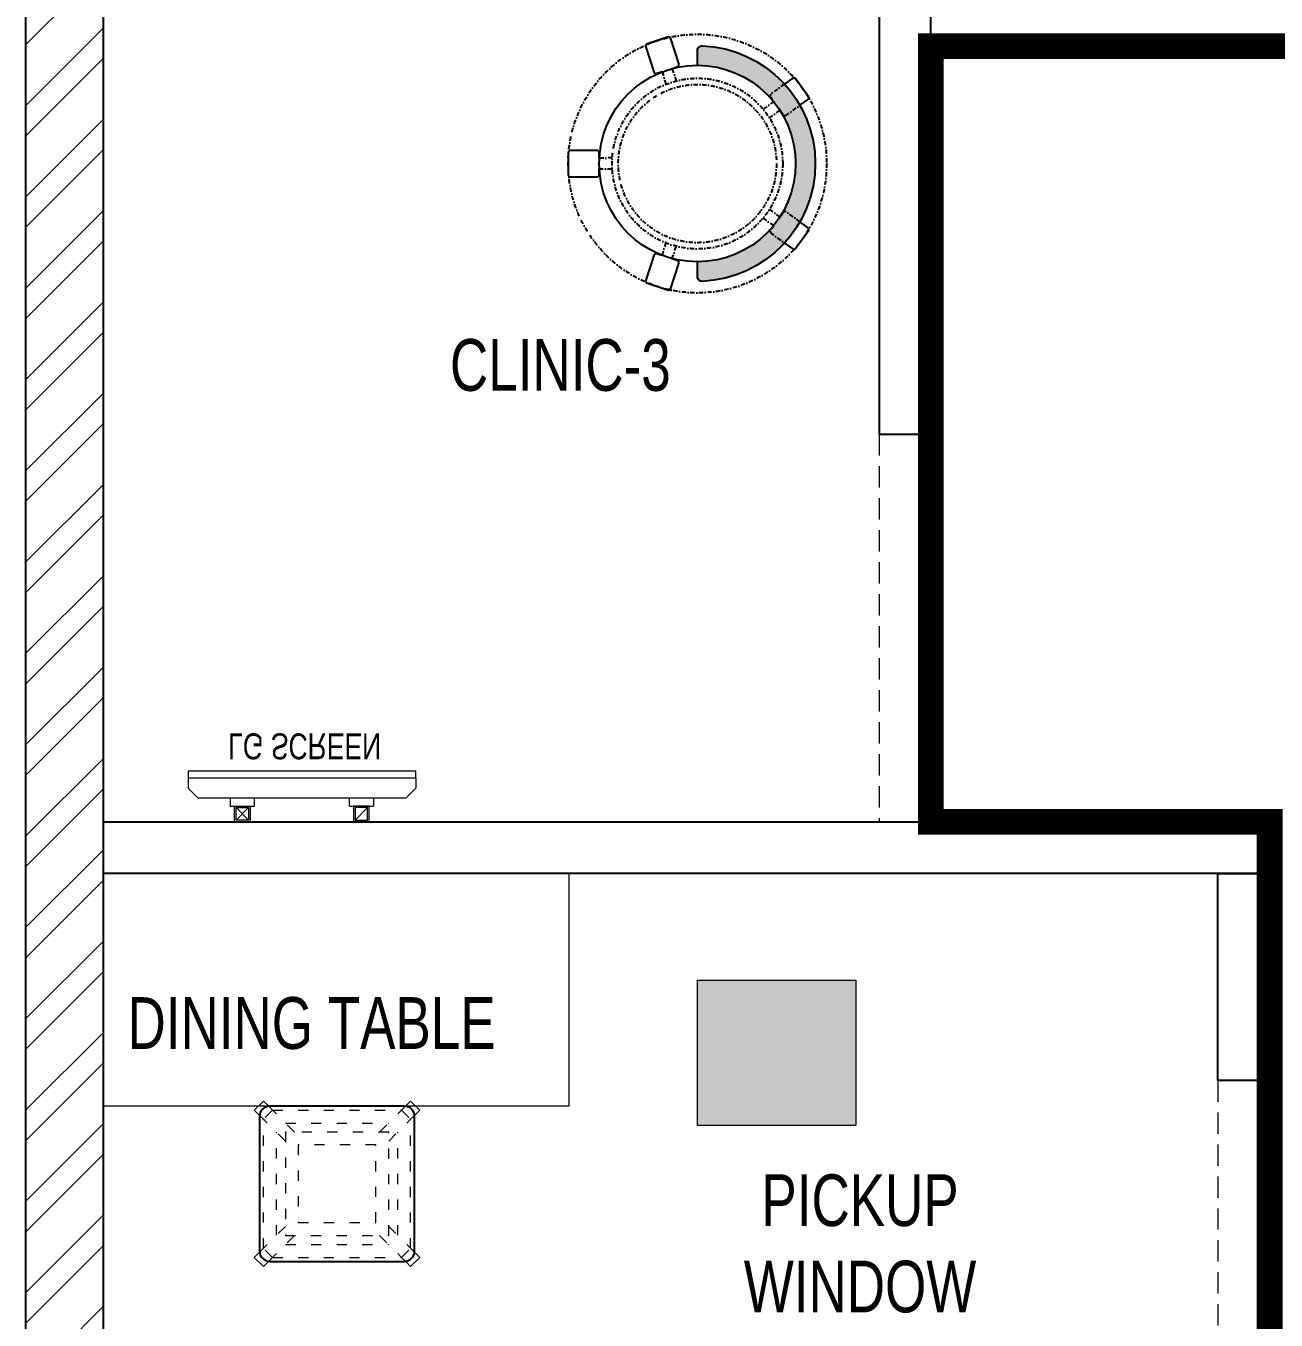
# Model space of a CAD drawing. Header units: feet. Extents: x 9789436 to 9794358, y -6779597 to -6760777.
# Drawn here: x 9789436 to 9791854, y -6765644 to -6763142 of the extents above; entities that cross this region are included whole.
import ezdxf

# ---------------------------------------------------------------- set-up
doc = ezdxf.new("R2010")
doc.units = ezdxf.units.FT
doc.header["$LTSCALE"] = 33
doc.header["$MEASUREMENT"] = 0
for name, pattern in [('a_p6_plan_L18$0$HIDDEN', [0.375, 0.25, -0.125]), ('ACAD_ISO03W100', [30, 12, -18]), ('DASHDOT2', [0.5, 0.25, -0.125, 0, -0.125])]:
    doc.linetypes.add(name, pattern=pattern)
for name, color, linetype, lineweight in [('A-COL', 243, 'Continuous', 9), ('column hatch', 5, 'Continuous', 0), ('Floor-Unit', 1, 'Continuous', 13), ('HATCH', 9, 'Continuous', 9), ('LENS-DIM', 252, 'Continuous', 5), ('LENS-FURNITURE', 13, 'Continuous', 9), ('LENS-PARTITION', 21, 'Continuous', 25), ('LENS-TEXT', 31, 'Continuous', 5), ('LENS_CURTAIN', 5, 'a_p6_plan_L18$0$HIDDEN', 9), ('LK-FF&E WALL', 1, 'Continuous', 9), ('LK-IT', 3, 'Continuous', 18), ('LK-TILES FINISH', 251, 'Continuous', 5), ('LN-ELEVATION-1', 81, 'Continuous', 25), ('LN-ELEVATION-3', 125, 'Continuous', 18), ('LN-ELEVATION-5', 167, 'Continuous', 5), ('LN-HATCH', 251, 'Continuous', 0), ('TV', 92, 'Continuous', 18)]:
    doc.layers.add(name, color=color, linetype=linetype, lineweight=lineweight)
doc.layers.add('A-WALL', color=1, linetype='Continuous')
doc.styles.add('LK TXT', font='GILC____.TTF', dxfattribs={"height": 100})
doc.styles.get("Standard").update_dxf_attribs({"font": 'GILC____.TTF'})

# ---------------------------------------------------------------- blocks, each defined once
blk = doc.blocks.new('A$Ca786b161')
at = {"layer": 'column hatch'}
h = blk.add_hatch(color=8, dxfattribs=at)
h.dxf.hatch_style = 1
h.paths.add_polyline_path([(201.066666662693, -16571.13333333097), (201.066666662693, -16417.93333332799), (0, -16417.93333332799), (0, -16724.33333333023), (201.066666662693, -16724.33333333023)])
h.paths.add_polyline_path([(3571.466666653753, -16443.46666666306), (3009.733333319426, -16443.46666666306), (3009.733333351091, -16724.33333333023), (3571.466666653753, -16724.33333333023)])
h.paths.add_polyline_path([(4921.533333316445, -16417.93333332799), (4720.466666653752, -16417.93333332799), (4720.466666653752, -16724.33333333023), (4921.533333316445, -16724.33333333023)])
h.paths.add_polyline_path([(3596.999999985099, -12536.86666666157), (3290.599999979138, -12536.86666666157), (3290.599999979138, -12843.26666666381), (3596.999999985099, -12843.26666666381)])
h.paths.add_polyline_path([(3750.19999998808, -8681.333333330229), (3443.799999982119, -8681.333333330229), (3443.799999982119, -8987.733333328739), (3750.19999998808, -8987.733333328739)])
h.paths.add_polyline_path([(1605.399999991059, -6536.533333333209), (1324.533333331346, -6536.533333333209), (1324.533333331346, -6817.400000000373), (1605.399999991059, -6817.400000000373)])
h.paths.add_polyline_path([(1605.399999991059, -3906.599999999627), (1299, -3906.599999999627), (1299, -4187.46666666679), (1605.399999991059, -4187.46666666679)])
h.paths.add_polyline_path([(3622.533333316446, 303.2000000011176), (3367.199999988079, 303.2000000011176), (3367.199999988079, -25.53333332948387), (3622.533333316446, -25.53333332948387)])
h.paths.add_polyline_path([(1299, 303.2000000011176), (0, 303.2000000011176), (0, 1.8626451e-09), (1299, 1.8626451e-09)])
at = {"layer": 'LN-HATCH'}
h = blk.add_hatch(dxfattribs=at)
h.set_pattern_fill('ANSI32', color=256, scale=333, angle=180)
h.set_pattern_definition([(225, (-11186338.29759494, 5489029.201225905), (88.29995930067012, -88.29995930067015), []), (225, (-11186397.16423438, 5489029.201225905), (88.29995930067012, -88.29995930067015), [])])
h.paths.add_polyline_path([(4921.533333316445, 303.2000000011176), (3622.533333316446, 303.2000000011176), (3622.533333316446, 102.1333333384245), (4771.533333316445, 102.1333333384245), (4771.533333316445, -16417.93333332799), (4921.533333316445, -16417.93333332799)])
h.paths.add_polyline_path([(3367.199999988079, 303.2000000011176), (1299, 303.2000000011176), (1299, 153.2000000011176), (2039.466666668654, 153.2000000011176), (3367.199999988079, 153.2000000048429)])
h.paths.add_polyline_path([(2039.466666668654, 153.2000000011176), (1889.466666668653, 153.2000000011176), (1889.466666668653, 3.200000000186264), (2039.466666668654, 3.200000001117587)])
h.paths.add_polyline_path([(2039.466666668654, -746.7999999988824), (1889.466666668653, -746.7999999998137), (1889.466666668653, -1050.066666665487), (150, -1050.066666668281), (150, -1200.066666668281), (2039.466666668654, -1200.066666664556)])
h.paths.add_polyline_path([(150, 1.8626451e-09), (0, 1.8626451e-09), (0, -16417.93333332799), (150, -16417.93333332799)])
at = {"layer": 'A-COL'}
blk.add_lwpolyline([(1299, -3906.599999999627), (1605.399999991059, -3906.599999999627), (1605.399999991059, -4187.46666666679), (1299, -4187.46666666679)], close=True, dxfattribs=at)
at = {"layer": 'A-WALL'}
for p, q in [((0, -16724.33333333023), (1.8626451e-09, 1.8626451e-09)), ((150, -16417.93333332799), (150, 1.8626451e-09))]:
    blk.add_line(p, q, dxfattribs=at)
blk = doc.blocks.new('CLINIC SCREEN')
at = {"layer": 'TV'}
for p, q in [((-103.1090284836336, 42.85441964946222), (-127.4114311772946, 18.55201695591665)), ((-127.4114311772946, 42.85441964946222), (-103.1090284836336, 18.55201695591665)), ((102.7052824410566, 42.85441964946222), (127.007685134602, 18.55201695591665))]:
    blk.add_line(p, q, dxfattribs=at)
at = {"layer": 'TV', "ltscale": 12}
for p, q in [((-220.0000000000082, -19.41163062257681), (-200.5883693773149, 0)), ((200.5883693773149, 0), (-200.5883693773149, 0)), ((-138.5315413423604, 0), (-138.5315413423604, 15.514207008644)), ((-138.5315413423604, 15.514207008644), (-91.98892031613741, 15.514207008644)), ((-91.98892031613741, 15.514207008644), (-91.98892031613741, 0)), ((91.98892031610741, 15.514207008644), (91.98892031610741, 0)), ((91.98892031610741, 15.514207008644), (138.5315413423595, 15.514207008644)), ((138.5315413423595, 0), (138.5315413423595, 15.514207008644)), ((219.9999999999918, -19.41163062257681), (200.5883693773149, 0)), ((-220.0000000000082, -38.82326124538668), (-220.0000000000082, -19.41163062257681)), ((219.9999999999918, -38.82326124538668), (219.9999999999918, -19.41163062257681))]:
    blk.add_line(p, q, dxfattribs=at)
at = {"layer": 'TV'}
for points in [[(-130.4492315140169, 15.51421661919448), (-100.0712281470269, 15.51421661919448), (-100.0712281470269, 45.89221998606814), (-130.4492315140169, 45.89221998606814)], [(-127.4114311772946, 18.55201695591665), (-103.1090284836336, 18.55201695591665), (-103.1090284836336, 42.85441964946222), (-127.4114311772946, 42.85441964946222)], [(130.0454854713243, 15.51421661919448), (99.66748210433435, 15.51421661919448), (99.66748210433435, 45.89221998606814), (130.0454854713243, 45.89221998606814)], [(127.007685134602, 18.55201695591665), (102.7052824410566, 18.55201695591665), (102.7052824410566, 42.85441964946222), (127.007685134602, 42.85441964946222)]]:
    blk.add_lwpolyline(points, close=True, dxfattribs=at)
at = {"layer": 'TV', "ltscale": 12}
blk.add_lwpolyline([(-220.0000000000082, -51.71278328332107), (-220.0000000000082, -38.82326124538668), (219.9999999999918, -38.82326124538668), (219.9999999999918, -51.71278328332107)], close=True, dxfattribs=at)
at = {"layer": 'Floor-Unit', "color": 0, "ltscale": 2, "insert": (5.199680584678389, -100.4085774972336), "char_height": 50, "attachment_point": 5}
blk.add_mtext_dynamic_manual_height_columns('LG SCREEN', width=466.4796511627907, gutter_width=12.5, heights=[0], dxfattribs=at)
blk = doc.blocks.new('DR STOOL')
at = {"layer": 'HATCH'}
h = blk.add_hatch(dxfattribs=at)
h.set_pattern_fill('ANSI36', color=250, angle=-90.00000000000001)
h.set_pattern_definition([(315, (-227.8099174643867, 917.3997257252777), (6.173926083235043, -1.683798022700468), [7.9375, -1.587499999999999, 0, -1.587499999999999])])
edge = h.paths.add_edge_path()
edge.add_line((-190.0000000041909, 4.511094e-10), (-218.6899174675346, 4.511094e-10))
edge.add_arc((-218.6899174670689, 9.120000000388245), 9.119999999940092, 177.6119845363388, 269.9999999996136, ccw=False)
edge.add_arc((-1.8626451e-09, 3.565219e-10), 228.000000002257, 2.3880154632688004, 177.6119845367313, ccw=False)
edge.add_arc((218.6899174633436, 9.120000000497384), 9.120000000051716, -90.00000000034493, 2.3880154629299, ccw=False)
edge.add_line((218.6899174633436, 4.511094e-10), (190, 4.511094e-10))
edge.add_arc((-1.8626451e-09, 4.511094e-10), 190.000000001979, -1.27e-14, 180)
at = {"layer": 'LN-ELEVATION-1', "color": 1, "ltscale": 100}
for p, q in [((-128.6221585394814, 215.4841044476634), (-165.2704676063731, 189.0243927398114)), ((-124.7228340068832, 214.8545704018979), (-128.6221585394814, 215.4841044476634)), ((-112.6981821293011, 198.1996966340157), (-124.7228340068832, 214.8545704018979)), ((124.7553772013634, 214.9803744515593), (112.5488144652918, 198.2845540212292)), ((128.7014972954057, 215.5933048763618), (124.7553772013634, 214.9803744515593)), ((128.7014972954057, 215.5933048763618), (124.7553772013634, 214.9803744515593)), ((165.1911288509145, 188.915192311113), (128.7014972954057, 215.5933048763618)), ((165.1911288509145, 188.915192311113), (128.7014972954057, 215.5933048763618)), ((-165.2704676063731, 189.0243927398114), (-165.9069543029182, 185.0820035930228)), ((-165.9069543029182, 185.0820035930228), (-153.8003208162263, 168.3135803133482)), ((153.6734594982117, 168.4294150282658), (165.7973639420234, 185.0121775862135)), ((165.7973639420234, 185.0121775862135), (165.1911288509145, 188.915192311113)), ((165.7973639420234, 185.0121775862135), (165.1911288509145, 188.915192311113)), ((-191.2928382232785, -35.45407700946089), (-242.9550312487409, -52.24013893969095)), ((-187.9259491492994, -37.1695928365807), (-191.2928382232785, -35.45407700946089)), ((-184.1424400564283, -48.81403796559607), (-187.9259491492994, -37.1695928365807)), ((188.0651108901948, -36.96233201187715), (184.0504167033359, -49.19388854173303)), ((191.3981811110861, -35.27656588272658), (188.0651108901948, -36.96233201187715)), ((243.0100176925771, -52.21682526778022), (191.3981811110861, -35.27656588272658)), ((-242.9550312487409, -52.24013893969095), (-244.7482102331705, -55.75945052818861)), ((-244.7482102331705, -55.75945052818861), (-230.7800458371639, -98.74904560100549)), ((-173.8639617776498, -80.4479453730819), (-177.8421125086024, -68.2044548037811)), ((177.6922140880488, -68.56540505095472), (173.8739495249465, -80.1985000452405)), ((230.715890809428, -98.7280946081737), (244.8123673382215, -55.78040257930116)), ((244.8123673382215, -55.78040257930116), (243.0100176925771, -52.21682526778022)), ((-230.7800458371639, -98.74904560100549), (-227.2218665438704, -100.5620286722478)), ((-227.2218665438704, -100.5620286722478), (-175.5596735184081, -83.7759667420105)), ((-175.5596735184081, -83.7759667420105), (-173.8639617776498, -80.4479453730819)), ((173.8739495249465, -80.1985000452405), (175.5794035866856, -83.5704969359358)), ((175.5794035866856, -83.5704969359358), (227.1912401677109, -100.5107563209894)), ((227.1912401677109, -100.5107563209894), (230.715890809428, -98.7280946081737)), ((-22.72193054761737, -190.2142363802995), (-25.39390889601782, -192.886214728569)), ((-25.39390889601782, -192.886214728569), (-25.39390889601782, -247.2070584567482)), ((-10.47823652112856, -190.2142363802995), (-22.72193054761737, -190.2142363802995)), ((22.78362171910703, -190.2142363802995), (9.910054048988968, -190.2142363802995)), ((25.42475448176265, -192.8553691428751), (22.78362171910703, -190.2142363802995)), ((25.42475448176265, -247.1762128710543), (25.42475448176265, -192.8553691428751)), ((-25.39390889601782, -247.2070584567482), (-22.60096735274419, -250)), ((-22.60096735274419, -250), (22.60096735274419, -250)), ((22.60096735274419, -250), (25.42475448176265, -247.1762128710543))]:
    blk.add_line(p, q, dxfattribs=at)
at = {"layer": 'LN-ELEVATION-1', "linetype": 'DASHDOT2'}
for p, q in [((-92.92521573789418, 170.8129362839827), (-112.6981821293011, 198.1996966340157)), ((112.5488144652918, 198.2845540212292), (92.69529851106927, 171.1294289919315)), ((-153.8003208162263, 168.3135803133482), (-134.1093360339291, 141.0403694751003)), ((-103.4542870586738, 159.9154408004979), (-93.52748446213081, 167.0824927485227)), ((-88.15393704269081, 139.4771787207864), (-103.4542870586738, 159.9154408004979)), ((-93.52748446213081, 167.0824927485227), (-92.92521573789418, 170.8129362839827)), ((103.6608748426661, 159.8406005539291), (88.19885099539533, 139.4487815762331)), ((92.69529851106927, 171.1294289919315), (93.26858203159645, 167.4385604566923)), ((93.26858203159645, 167.4385604566923), (103.6608748426661, 159.8406005539291)), ((133.7372852512635, 141.1612321265929), (153.6734594982117, 168.4294150282658)), ((-134.1093360339291, 141.0403694751003), (-130.4219571123831, 140.4450534014686)), ((-130.4219571123831, 140.4450534014686), (-119.9844727469608, 147.9808124662595)), ((-119.9844727469608, 147.9808124662595), (-105.3687285655178, 126.9741353208374)), ((105.4096150295809, 126.94019481352), (120.1194891873747, 147.8074627162714)), ((120.1194891873747, 147.8074627162714), (130.0033113472163, 140.5812532722048)), ((130.0033113472163, 140.5812532722048), (133.7372852512635, 141.1612321265929)), ((-159.954806596972, -40.49024384317454), (-184.1424400564283, -48.81403796559607)), ((184.0504167033359, -49.19388854173303), (159.8786162491887, -40.79004861696012)), ((-177.8421125086024, -68.2044548037811), (-153.4148110738024, -60.73628028803068)), ((153.3006618716754, -61.02382378749462), (177.6922140880488, -68.56540505095472)), ((-10.92024635523557, -164.6382343793375), (-10.47823652112856, -190.2142363802995)), ((9.910054048988968, -190.2142363802995), (10.35584833659231, -164.674698740353))]:
    blk.add_line(p, q, dxfattribs=at)
at = {"layer": 'LN-ELEVATION-1', "color": 1, "ltscale": 100}
blk.add_lwpolyline([(-190.0000000023283, 0), (-218.6899174656719, 0, -0.4264743413925903), (-227.8019973598421, 9.5, -0.959166304662544), (227.8019973593764, 9.5, -0.4264743413925903), (218.6899174647406, 0), (190.0000000013969, 0)], format="xyb", dxfattribs=at)
at = {"layer": 'LN-ELEVATION-1', "linetype": 'DASHDOT2'}
for radius in [250, 165, 153]:
    blk.add_circle((0, 0), radius, dxfattribs=at)
at = {"layer": 'LN-ELEVATION-1', "color": 1, "ltscale": 100}
blk.add_circle((0, 0), 190, dxfattribs=at)
blk = doc.blocks.new('CLENS 600 TYPE 6')
at = {"layer": 'LN-ELEVATION-1', "ltscale": 0.5}
blk.add_lwpolyline([(130, -225), (-130, -225, -0.4142135623730951), (-150, -205), (-150, 55, -0.4142135623730951), (-130, 75), (130, 75, -0.4142135623730951), (150, 55), (150, -205, -0.4142135623730951)], format="xyb", close=True, dxfattribs=at)
at = {"layer": 'LN-ELEVATION-3', "linetype": 'ACAD_ISO03W100', "ltscale": 0.05}
for p, q in [((-82.3223304701969, 25), (-124.6966991401277, 67.374368671095)), ((124.696699141059, 67.3743686703965), (-124.6966991401277, 67.374368671095)), ((82.3223304701969, 25), (124.6966991401277, 67.374368671095)), ((-100, 7.322330470196902), (-142.3743686703965, 49.69669914152472)), ((-142.3743686708621, -199.6966991410591), (-142.3743686708621, 49.69669914105907)), ((99.69669914059341, 42.3743686703965), (-99.69669913966207, 42.374368671095)), ((100, 7.322330470196902), (142.3743686703965, 49.69669914152472)), ((142.3743686708621, -199.6966991410591), (142.3743686708621, 49.69669914105907)), ((-117.3743686703965, -174.6966991408262), (-117.3743686703965, 24.69669914152473)), ((117.3743686703965, -174.6966991408262), (117.3743686703965, 24.69669914152473)), ((-100, -157.3223304701969), (-142.3743686703965, -199.6966991415247)), ((-82.3223304701969, -175), (-124.6966991401277, -217.374368671095)), ((82.3223304701969, -175), (124.6966991401277, -217.374368671095)), ((100, -157.3223304701969), (142.3743686703965, -199.6966991415247)), ((99.69669914059341, -192.3743686703965), (-99.69669913966207, -192.374368671095)), ((124.696699141059, -217.3743686703965), (-124.6966991401277, -217.374368671095))]:
    blk.add_line(p, q, dxfattribs=at)
for points in [[(-132.2008663183078, 74.87853584764525), (-124.696699141059, 67.3743686703965), (-142.3743686708621, 49.69669914105907), (-149.8785358476452, 57.20086631807498)], [(132.2008663183078, 74.87853584764525), (124.696699141059, 67.3743686703965), (142.3743686708621, 49.69669914105907), (149.8785358476452, 57.20086631807498)], [(-132.2008663183078, -224.8785358476453), (-124.696699141059, -217.3743686703965), (-142.3743686708621, -199.6966991410591), (-149.8785358476452, -207.200866318075)], [(132.2008663183078, -224.8785358476453), (124.696699141059, -217.3743686703965), (142.3743686708621, -199.6966991410591), (149.8785358476452, -207.200866318075)]]:
    blk.add_lwpolyline(points, dxfattribs=at)
for points in [[(100, -175), (-100, -175), (-100, 25), (100, 25)], [(75, -150), (-75, -150), (-75, 0), (75, 0)]]:
    blk.add_lwpolyline(points, close=True, dxfattribs=at)
at = {"layer": 'LN-ELEVATION-5', "ltscale": 0.5}
for points in [[(-149.8785358476452, 57.20086631807498), (-160.0520382001995, 67.37436867062934), (-142.3743686708621, 85.05203819996677), (-132.2008663183078, 74.87853584787806)], [(149.8785358476452, 57.20086631807498), (160.0520382001995, 67.37436867062934), (142.3743686708621, 85.05203819996677), (132.2008663183078, 74.87853584787806)], [(-149.8785358476452, -207.200866318075), (-160.0520382001995, -217.3743686706294), (-142.3743686708621, -235.0520381999668), (-132.2008663183078, -224.8785358478781)], [(149.8785358476452, -207.200866318075), (160.0520382001995, -217.3743686706294), (142.3743686708621, -235.0520381999668), (132.2008663183078, -224.8785358478781)]]:
    blk.add_lwpolyline(points, dxfattribs=at)

msp = doc.modelspace()

# ---------------------------------------------------------------- linework, layer by layer
at = {"layer": 'LENS-PARTITION'}
for points in [[(9791086.144234668, -6763931.1068578), (9791186.144234668, -6763931.1068578), (9791186.144234665, -6762280.640191112), (9791086.144234668, -6762280.640191112)], [(9791186.144234668, -6763080.640191112), (9791891.544234658, -6763080.640191112), (9791891.544234658, -6763180.640191111), (9791186.144234668, -6763180.640191111)], [(9791841.544234658, -6764780.640191113), (9789586.144234665, -6764780.640191113), (9789586.144234665, -6764680.640191113), (9791841.544234658, -6764680.640191113)], [(9791841.544234658, -6764780.640191113), (9791841.544234658, -6765180.640191113), (9791741.544234658, -6765180.640191113), (9791741.544234658, -6764780.640191113)]]:
    msp.add_lwpolyline(points, close=True, dxfattribs=at)
at = {"layer": 'LENS_CURTAIN', "ltscale": 5}
for points in [[(9791186.144234668, -6764680.640191113), (9791186.144234668, -6763931.1068578), (9791086.144234668, -6763931.1068578), (9791086.144234668, -6764680.640191113)], [(9791841.544234658, -6765930.173524425), (9791841.544234658, -6765180.640191113), (9791741.544234658, -6765180.640191113), (9791741.544234658, -6765930.173524425)]]:
    msp.add_lwpolyline(points, close=True, dxfattribs=at)
at = {"layer": 'LK-FF&E WALL'}
msp.add_lwpolyline([(9789586.144234665, -6764780.640191113), (9790486.14423053, -6764780.640191113), (9790486.14423053, -6765230.640191113), (9789586.144234665, -6765230.640191113)], close=True, dxfattribs=at)
at = {"layer": 'LK-TILES FINISH', "color": 212, "linetype": 'ACAD_ISO03W100', "ltscale": 0.05, "const_width": 50}
msp.add_lwpolyline([(9791891.544234658, -6763180.640191111), (9791186.144234668, -6763180.640191112), (9791186.144234668, -6764680.640191113), (9791841.544234658, -6764680.640191113), (9791841.544234658, -6766418.040109259), (9792641.077567969, -6766418.040109259), (9792641.07756797, -6763168.506775946)], dxfattribs=at)

# ---------------------------------------------------------------- block references
at = {"layer": 'LENS-DIM', "color": 2}
msp.add_blockref('A$Ca786b161', (9789436.144234665, -6761080.573524447), dxfattribs=at)
at = {"layer": 'LENS-FURNITURE', "rotation": 270}
msp.add_blockref('DR STOOL', (9790734.842091952, -6763407.779637209), dxfattribs=at)
at = {"layer": 'LK-FF&E WALL', "xscale": -1}
msp.add_blockref('CLENS 600 TYPE 6', (9790037.918367375, -6765305.640191114), dxfattribs=at)
at = {"layer": 'LK-IT', "xscale": -1, "rotation": 180}
msp.add_blockref('CLINIC SCREEN', (9789970.068003569, -6764634.747971136), dxfattribs=at)

# ---------------------------------------------------------------- texts
at = {"layer": 'LENS-TEXT', "color": 0, "linetype": 'Continuous', "ltscale": 3, "char_height": 100, "attachment_point": 5, "style": 'LK TXT'}
for s, width, insert in [('CLINIC-3', 730.5073781448633, (9790469.7939784, -6763797.958608843)), ('DINING TABLE  ', 783.9636358173434, (9789988.653112002, -6765070.486904682)), ('PICKUP WINDOW', 749.8372093023255, (9791049.375038605, -6765496.551093416))]:
    msp.add_mtext_dynamic_manual_height_columns(s, width=width, gutter_width=0.9999999999999992, heights=[0], dxfattribs=dict(at, insert=insert))

doc.saveas('drawing.dxf')
